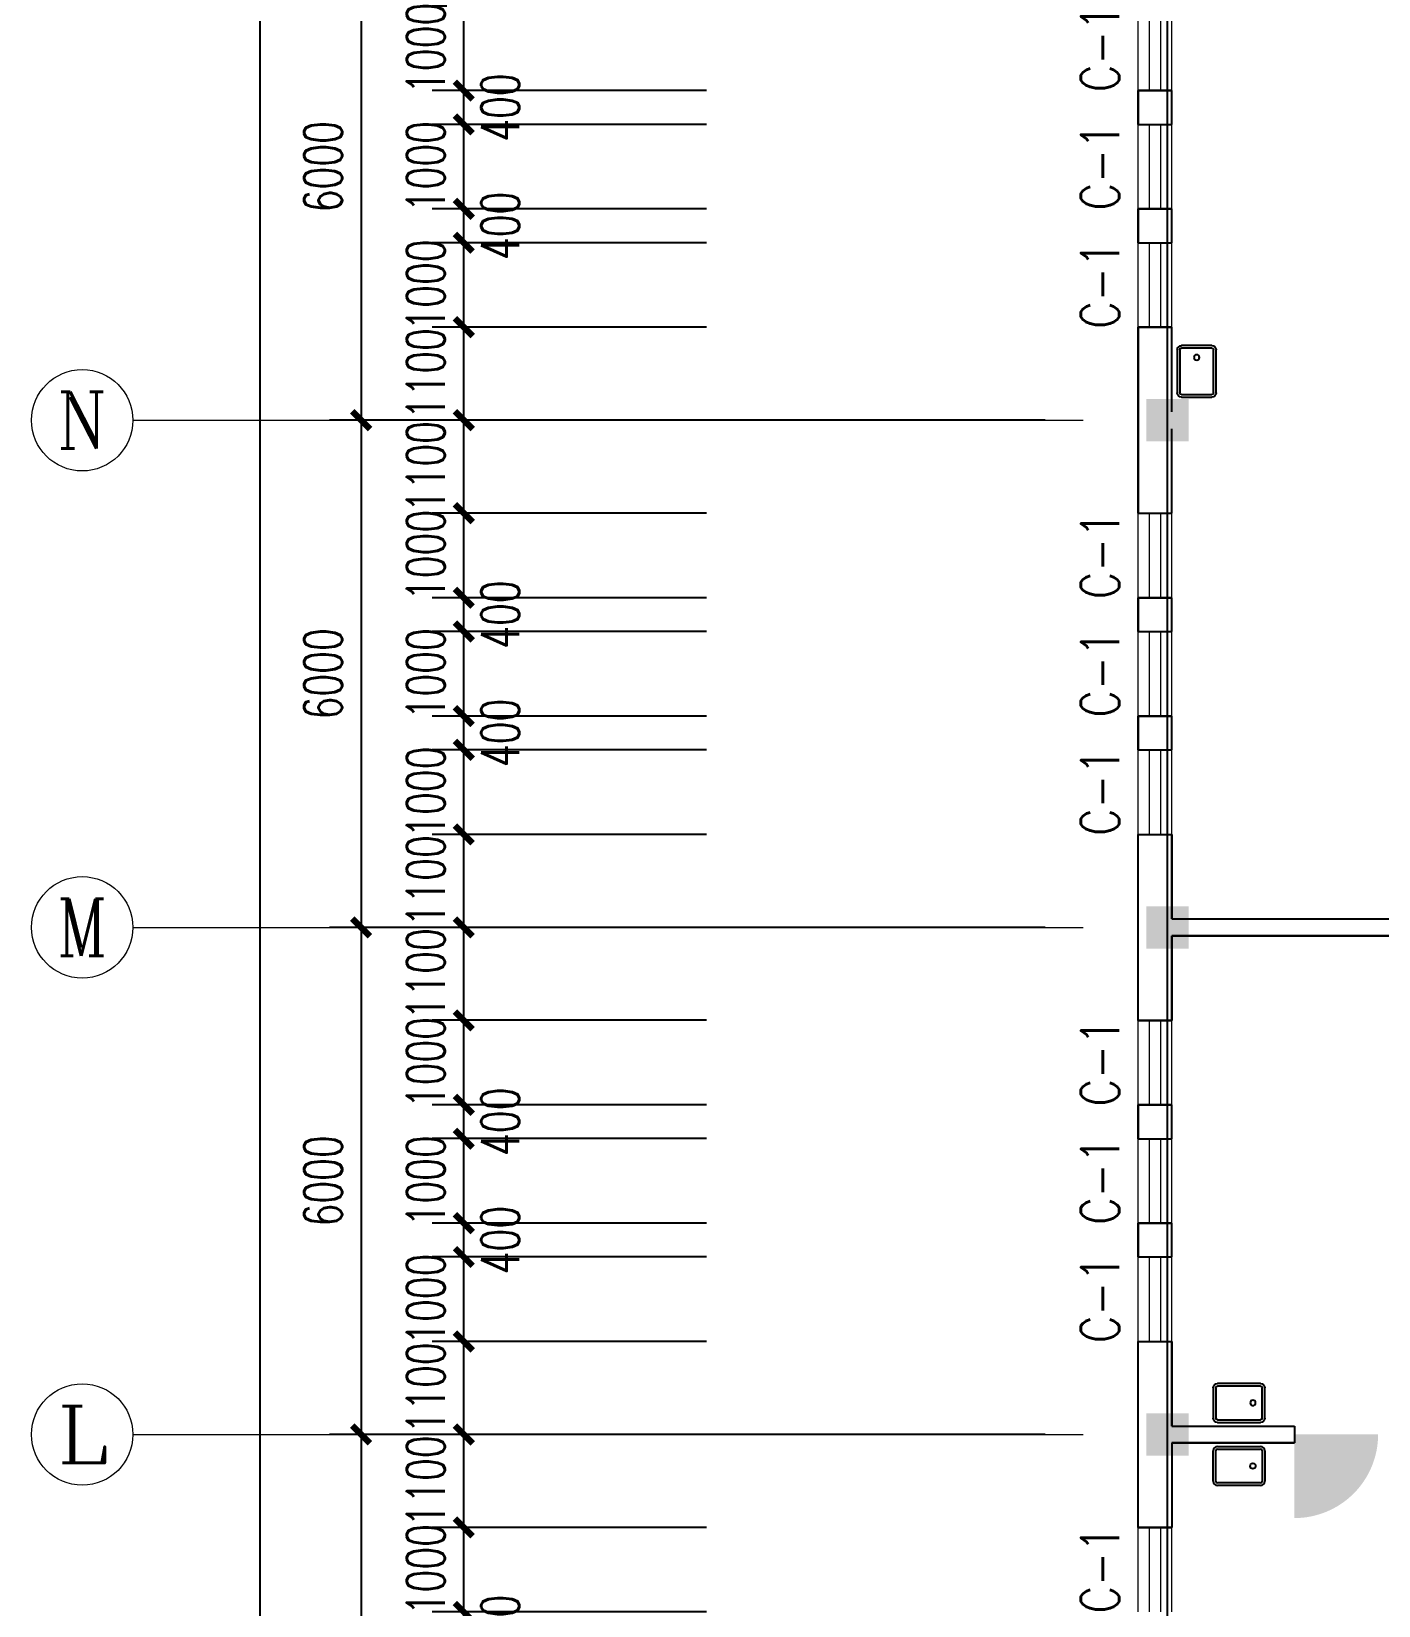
# Model space of a CAD drawing. Extents: x -220435 to 246757, y -381552 to -223577.
# Drawn here: x -49539 to -33602, y -295113 to -276489 of the extents above; entities that cross this region are included whole.
import ezdxf
from ezdxf.enums import TextEntityAlignment as Align

# ---------------------------------------------------------------- set-up
doc = ezdxf.new("R2010")
doc.units = 0
doc.header["$LTSCALE"] = 1500
doc.header["$MEASUREMENT"] = 0
doc.linetypes.add('DOTE', pattern=[2.42, 2, -0.2, 0.02, -0.2])
doc.layers.get('0').update_dxf_attribs({"linetype": 'CONTINUOUS'})
doc.layers.get('DEFPOINTS').update_dxf_attribs({"linetype": 'CONTINUOUS'})
for name, color, linetype in [('AXIS_TEXT', 7, 'CONTINUOUS'), ('COLUMN', 7, 'CONTINUOUS'), ('DOTE', 7, 'DOTE'), ('LVTRY', 7, 'CONTINUOUS'), ('PUB_WALL', 7, 'CONTINUOUS'), ('WALL', 7, 'CONTINUOUS'), ('WINDOW_TEXT', 7, 'CONTINUOUS'), ('模压门', 90, 'CONTINUOUS')]:
    doc.layers.add(name, color=color, linetype=linetype)
doc.layers.add('PUB_DIM', color=7, linetype='CONTINUOUS', lineweight=0)
doc.layers.add('WINDOW', color=7, linetype='CONTINUOUS', lineweight=0)
doc.styles.add('_SIMPLEX', font='SIMPLEX.shx', dxfattribs={"width": 0.8})
doc.styles.add('COMPLEX', font='COMPLEX')
doc.styles.add('DIM_FONT', font='TXT.shx', dxfattribs={"width": 0.7})
doc.styles.add('SIMPLEX', font='SIMPLEX.SHX')
doc.dimstyles.new('DIMN150', dxfattribs={"dimscale": 1.5, "dimtxt": 300, "dimasz": 1, "dimexe": 250, "dimexo": 300, "dimgap": 150, "dimtad": 1, "dimdec": 0, "dimzin": 0, "dimdsep": 46, "dimtxsty": 'DIM_FONT', "dimblk": '_DIMX', "dimcen": 0.09, "dimclrt": 7, "dimadec": 0, "dimazin": 0, "dimtfac": 1, "dimtdec": 0, "dimtix": 1, "dimtmove": 2, "dimatfit": 3, "dimldrblk": '_DIMX', "dimfxl": 1, "dimtolj": 1, "dimtzin": 0, "dimarcsym": 0})

# ---------------------------------------------------------------- blocks, each defined once
blk = doc.blocks.new('_DIMX')
blk.add_line((-150, 0), (150, 0))
at = {"const_width": 50}
blk.add_lwpolyline([(-70, -70), (70, 70)], dxfattribs=at)
blk = doc.blocks.new('*D930')
at = {"layer": 'DEFPOINTS', "color": 0, "lineweight": 20}
for p in [(-37097, -269089), (-46839, -347679), (-37097, -347679)]:
    blk.add_point(p, dxfattribs=at)
at = {"layer": 'PUB_DIM', "color": 0, "lineweight": -2}
for p, q in [((-37547, -269089), (-47214, -269089)), ((-46839, -269091), (-46839, -347678)), ((-37547, -347679), (-47214, -347679))]:
    blk.add_line(p, q, dxfattribs=at)
at = {"layer": 'PUB_DIM', "color": 0, "lineweight": -2, "xscale": 1.5, "yscale": 1.5, "zscale": 1.5}
for p, rotation in [((-46839, -269089), 90), ((-46839, -347679), 270)]:
    blk.add_blockref('_DIMX', p, dxfattribs=dict(at, rotation=rotation))
at = {"layer": 'PUB_DIM', "color": 7, "insert": (-47289, -308384), "char_height": 450, "attachment_point": 5, "rotation": 90, "style": 'DIM_FONT'}
blk.add_mtext('\\A1;78590', dxfattribs=at)
blk = doc.blocks.new('*D823')
at = {"layer": 'DEFPOINTS', "color": 0, "lineweight": 20}
for p in [(-44424, -276189), (-41102, -276189), (-41102, -277189)]:
    blk.add_point(p, dxfattribs=at)
at = {"layer": 'PUB_DIM', "color": 0, "lineweight": -2}
for p, q in [((-44424, -276188), (-44424, -276186)), ((-41552, -276189), (-44799, -276189)), ((-44424, -277189), (-44424, -276189)), ((-41552, -277189), (-44799, -277189)), ((-44424, -277191), (-44424, -277192))]:
    blk.add_line(p, q, dxfattribs=at)
at = {"layer": 'PUB_DIM', "color": 0, "lineweight": -2, "xscale": 1.5, "yscale": 1.5, "zscale": 1.5}
for p, rotation in [((-44424, -276189), 270), ((-44424, -277189), 90)]:
    blk.add_blockref('_DIMX', p, dxfattribs=dict(at, rotation=rotation))
at = {"layer": 'PUB_DIM', "color": 7, "insert": (-44874, -276689), "char_height": 450, "attachment_point": 5, "rotation": 90, "style": 'DIM_FONT'}
blk.add_mtext('\\A1;1000', dxfattribs=at)
blk = doc.blocks.new('*D824')
at = {"layer": 'DEFPOINTS', "color": 0, "lineweight": 20}
for p in [(-44424, -277189), (-41102, -277189), (-41102, -277589)]:
    blk.add_point(p, dxfattribs=at)
at = {"layer": 'PUB_DIM', "color": 0, "lineweight": -2}
for p, q in [((-41552, -277189), (-44799, -277189)), ((-44424, -277188), (-44424, -277186)), ((-44424, -277589), (-44424, -277189)), ((-41552, -277589), (-44799, -277589)), ((-44424, -277591), (-44424, -277592))]:
    blk.add_line(p, q, dxfattribs=at)
at = {"layer": 'PUB_DIM', "color": 0, "lineweight": -2, "xscale": 1.5, "yscale": 1.5, "zscale": 1.5}
for p, rotation in [((-44424, -277189), 270), ((-44424, -277589), 90)]:
    blk.add_blockref('_DIMX', p, dxfattribs=dict(at, rotation=rotation))
at = {"layer": 'PUB_DIM', "color": 7, "insert": (-43992, -277389), "char_height": 450, "attachment_point": 5, "rotation": 90, "style": 'DIM_FONT'}
blk.add_mtext('\\A1;400', dxfattribs=at)
blk = doc.blocks.new('*D825')
at = {"layer": 'DEFPOINTS', "color": 0, "lineweight": 20}
for p in [(-44424, -277589), (-41102, -277589), (-41102, -278589)]:
    blk.add_point(p, dxfattribs=at)
at = {"layer": 'PUB_DIM', "color": 0, "lineweight": -2}
for p, q in [((-41552, -277589), (-44799, -277589)), ((-44424, -277588), (-44424, -277586)), ((-44424, -278589), (-44424, -277589)), ((-41552, -278589), (-44799, -278589)), ((-44424, -278591), (-44424, -278592))]:
    blk.add_line(p, q, dxfattribs=at)
at = {"layer": 'PUB_DIM', "color": 0, "lineweight": -2, "xscale": 1.5, "yscale": 1.5, "zscale": 1.5}
for p, rotation in [((-44424, -277589), 270), ((-44424, -278589), 90)]:
    blk.add_blockref('_DIMX', p, dxfattribs=dict(at, rotation=rotation))
at = {"layer": 'PUB_DIM', "color": 7, "insert": (-44874, -278089), "char_height": 450, "attachment_point": 5, "rotation": 90, "style": 'DIM_FONT'}
blk.add_mtext('\\A1;1000', dxfattribs=at)
blk = doc.blocks.new('*D826')
at = {"layer": 'DEFPOINTS', "color": 0, "lineweight": 20}
for p in [(-44424, -278589), (-41102, -278589), (-41102, -278989)]:
    blk.add_point(p, dxfattribs=at)
at = {"layer": 'PUB_DIM', "color": 0, "lineweight": -2}
for p, q in [((-41552, -278589), (-44799, -278589)), ((-44424, -278588), (-44424, -278586)), ((-44424, -278989), (-44424, -278589)), ((-41552, -278989), (-44799, -278989)), ((-44424, -278991), (-44424, -278992))]:
    blk.add_line(p, q, dxfattribs=at)
at = {"layer": 'PUB_DIM', "color": 0, "lineweight": -2, "xscale": 1.5, "yscale": 1.5, "zscale": 1.5}
for p, rotation in [((-44424, -278589), 270), ((-44424, -278989), 90)]:
    blk.add_blockref('_DIMX', p, dxfattribs=dict(at, rotation=rotation))
at = {"layer": 'PUB_DIM', "color": 7, "insert": (-43992, -278789), "char_height": 450, "attachment_point": 5, "rotation": 90, "style": 'DIM_FONT'}
blk.add_mtext('\\A1;400', dxfattribs=at)
blk = doc.blocks.new('*D827')
at = {"layer": 'DEFPOINTS', "color": 0, "lineweight": 20}
for p in [(-44424, -278989), (-41102, -278989), (-41102, -279989)]:
    blk.add_point(p, dxfattribs=at)
at = {"layer": 'PUB_DIM', "color": 0, "lineweight": -2}
for p, q in [((-41552, -278989), (-44799, -278989)), ((-44424, -278988), (-44424, -278986)), ((-44424, -279989), (-44424, -278989)), ((-41552, -279989), (-44799, -279989)), ((-44424, -279991), (-44424, -279992))]:
    blk.add_line(p, q, dxfattribs=at)
at = {"layer": 'PUB_DIM', "color": 0, "lineweight": -2, "xscale": 1.5, "yscale": 1.5, "zscale": 1.5}
for p, rotation in [((-44424, -278989), 270), ((-44424, -279989), 90)]:
    blk.add_blockref('_DIMX', p, dxfattribs=dict(at, rotation=rotation))
at = {"layer": 'PUB_DIM', "color": 7, "insert": (-44874, -279489), "char_height": 450, "attachment_point": 5, "rotation": 90, "style": 'DIM_FONT'}
blk.add_mtext('\\A1;1000', dxfattribs=at)
blk = doc.blocks.new('*D828')
at = {"layer": 'DEFPOINTS', "color": 0, "lineweight": 20}
for p in [(-44424, -279989), (-41102, -279989), (-41102, -281089)]:
    blk.add_point(p, dxfattribs=at)
at = {"layer": 'PUB_DIM', "color": 0, "lineweight": -2}
for p, q in [((-41552, -279989), (-44799, -279989)), ((-44424, -279988), (-44424, -279986)), ((-44424, -281089), (-44424, -279989)), ((-41552, -281089), (-44799, -281089)), ((-44424, -281091), (-44424, -281092))]:
    blk.add_line(p, q, dxfattribs=at)
at = {"layer": 'PUB_DIM', "color": 0, "lineweight": -2, "xscale": 1.5, "yscale": 1.5, "zscale": 1.5}
for p, rotation in [((-44424, -279989), 270), ((-44424, -281089), 90)]:
    blk.add_blockref('_DIMX', p, dxfattribs=dict(at, rotation=rotation))
at = {"layer": 'PUB_DIM', "color": 7, "insert": (-44874, -280539), "char_height": 450, "attachment_point": 5, "rotation": 90, "style": 'DIM_FONT'}
blk.add_mtext('\\A1;1100', dxfattribs=at)
blk = doc.blocks.new('*D829')
at = {"layer": 'DEFPOINTS', "color": 0, "lineweight": 20}
for p in [(-44424, -281089), (-41102, -281089), (-41102, -282189)]:
    blk.add_point(p, dxfattribs=at)
at = {"layer": 'PUB_DIM', "color": 0, "lineweight": -2}
for p, q in [((-41552, -281089), (-44799, -281089)), ((-44424, -281088), (-44424, -281086)), ((-44424, -282189), (-44424, -281089)), ((-41552, -282189), (-44799, -282189)), ((-44424, -282191), (-44424, -282192))]:
    blk.add_line(p, q, dxfattribs=at)
at = {"layer": 'PUB_DIM', "color": 0, "lineweight": -2, "xscale": 1.5, "yscale": 1.5, "zscale": 1.5}
for p, rotation in [((-44424, -281089), 270), ((-44424, -282189), 90)]:
    blk.add_blockref('_DIMX', p, dxfattribs=dict(at, rotation=rotation))
at = {"layer": 'PUB_DIM', "color": 7, "insert": (-44874, -281639), "char_height": 450, "attachment_point": 5, "rotation": 90, "style": 'DIM_FONT'}
blk.add_mtext('\\A1;1100', dxfattribs=at)
blk = doc.blocks.new('*D830')
at = {"layer": 'DEFPOINTS', "color": 0, "lineweight": 20}
for p in [(-44424, -282189), (-41102, -282189), (-41102, -283189)]:
    blk.add_point(p, dxfattribs=at)
at = {"layer": 'PUB_DIM', "color": 0, "lineweight": -2}
for p, q in [((-41552, -282189), (-44799, -282189)), ((-44424, -282188), (-44424, -282186)), ((-44424, -283189), (-44424, -282189)), ((-41552, -283189), (-44799, -283189)), ((-44424, -283191), (-44424, -283192))]:
    blk.add_line(p, q, dxfattribs=at)
at = {"layer": 'PUB_DIM', "color": 0, "lineweight": -2, "xscale": 1.5, "yscale": 1.5, "zscale": 1.5}
for p, rotation in [((-44424, -282189), 270), ((-44424, -283189), 90)]:
    blk.add_blockref('_DIMX', p, dxfattribs=dict(at, rotation=rotation))
at = {"layer": 'PUB_DIM', "color": 7, "insert": (-44874, -282689), "char_height": 450, "attachment_point": 5, "rotation": 90, "style": 'DIM_FONT'}
blk.add_mtext('\\A1;1000', dxfattribs=at)
blk = doc.blocks.new('*D831')
at = {"layer": 'DEFPOINTS', "color": 0, "lineweight": 20}
for p in [(-44424, -283189), (-41102, -283189), (-41102, -283589)]:
    blk.add_point(p, dxfattribs=at)
at = {"layer": 'PUB_DIM', "color": 0, "lineweight": -2}
for p, q in [((-41552, -283189), (-44799, -283189)), ((-44424, -283188), (-44424, -283186)), ((-44424, -283589), (-44424, -283189)), ((-41552, -283589), (-44799, -283589)), ((-44424, -283591), (-44424, -283592))]:
    blk.add_line(p, q, dxfattribs=at)
at = {"layer": 'PUB_DIM', "color": 0, "lineweight": -2, "xscale": 1.5, "yscale": 1.5, "zscale": 1.5}
for p, rotation in [((-44424, -283189), 270), ((-44424, -283589), 90)]:
    blk.add_blockref('_DIMX', p, dxfattribs=dict(at, rotation=rotation))
at = {"layer": 'PUB_DIM', "color": 7, "insert": (-43992, -283389), "char_height": 450, "attachment_point": 5, "rotation": 90, "style": 'DIM_FONT'}
blk.add_mtext('\\A1;400', dxfattribs=at)
blk = doc.blocks.new('*D832')
at = {"layer": 'DEFPOINTS', "color": 0, "lineweight": 20}
for p in [(-44424, -283589), (-41102, -283589), (-41102, -284589)]:
    blk.add_point(p, dxfattribs=at)
at = {"layer": 'PUB_DIM', "color": 0, "lineweight": -2}
for p, q in [((-41552, -283589), (-44799, -283589)), ((-44424, -283588), (-44424, -283586)), ((-44424, -284589), (-44424, -283589)), ((-41552, -284589), (-44799, -284589)), ((-44424, -284591), (-44424, -284592))]:
    blk.add_line(p, q, dxfattribs=at)
at = {"layer": 'PUB_DIM', "color": 0, "lineweight": -2, "xscale": 1.5, "yscale": 1.5, "zscale": 1.5}
for p, rotation in [((-44424, -283589), 270), ((-44424, -284589), 90)]:
    blk.add_blockref('_DIMX', p, dxfattribs=dict(at, rotation=rotation))
at = {"layer": 'PUB_DIM', "color": 7, "insert": (-44874, -284089), "char_height": 450, "attachment_point": 5, "rotation": 90, "style": 'DIM_FONT'}
blk.add_mtext('\\A1;1000', dxfattribs=at)
blk = doc.blocks.new('*D833')
at = {"layer": 'DEFPOINTS', "color": 0, "lineweight": 20}
for p in [(-44424, -284589), (-41102, -284589), (-41102, -284989)]:
    blk.add_point(p, dxfattribs=at)
at = {"layer": 'PUB_DIM', "color": 0, "lineweight": -2}
for p, q in [((-41552, -284589), (-44799, -284589)), ((-44424, -284588), (-44424, -284586)), ((-44424, -284989), (-44424, -284589)), ((-41552, -284989), (-44799, -284989)), ((-44424, -284991), (-44424, -284992))]:
    blk.add_line(p, q, dxfattribs=at)
at = {"layer": 'PUB_DIM', "color": 0, "lineweight": -2, "xscale": 1.5, "yscale": 1.5, "zscale": 1.5}
for p, rotation in [((-44424, -284589), 270), ((-44424, -284989), 90)]:
    blk.add_blockref('_DIMX', p, dxfattribs=dict(at, rotation=rotation))
at = {"layer": 'PUB_DIM', "color": 7, "insert": (-43992, -284789), "char_height": 450, "attachment_point": 5, "rotation": 90, "style": 'DIM_FONT'}
blk.add_mtext('\\A1;400', dxfattribs=at)
blk = doc.blocks.new('*D834')
at = {"layer": 'DEFPOINTS', "color": 0, "lineweight": 20}
for p in [(-44424, -284989), (-41102, -284989), (-41102, -285989)]:
    blk.add_point(p, dxfattribs=at)
at = {"layer": 'PUB_DIM', "color": 0, "lineweight": -2}
for p, q in [((-41552, -284989), (-44799, -284989)), ((-44424, -284988), (-44424, -284986)), ((-44424, -285989), (-44424, -284989)), ((-41552, -285989), (-44799, -285989)), ((-44424, -285991), (-44424, -285992))]:
    blk.add_line(p, q, dxfattribs=at)
at = {"layer": 'PUB_DIM', "color": 0, "lineweight": -2, "xscale": 1.5, "yscale": 1.5, "zscale": 1.5}
for p, rotation in [((-44424, -284989), 270), ((-44424, -285989), 90)]:
    blk.add_blockref('_DIMX', p, dxfattribs=dict(at, rotation=rotation))
at = {"layer": 'PUB_DIM', "color": 7, "insert": (-44874, -285489), "char_height": 450, "attachment_point": 5, "rotation": 90, "style": 'DIM_FONT'}
blk.add_mtext('\\A1;1000', dxfattribs=at)
blk = doc.blocks.new('*D835')
at = {"layer": 'DEFPOINTS', "color": 0, "lineweight": 20}
for p in [(-44424, -285989), (-41102, -285989), (-41102, -287089)]:
    blk.add_point(p, dxfattribs=at)
at = {"layer": 'PUB_DIM', "color": 0, "lineweight": -2}
for p, q in [((-41552, -285989), (-44799, -285989)), ((-44424, -285988), (-44424, -285986)), ((-44424, -287089), (-44424, -285989)), ((-41552, -287089), (-44799, -287089)), ((-44424, -287091), (-44424, -287092))]:
    blk.add_line(p, q, dxfattribs=at)
at = {"layer": 'PUB_DIM', "color": 0, "lineweight": -2, "xscale": 1.5, "yscale": 1.5, "zscale": 1.5}
for p, rotation in [((-44424, -285989), 270), ((-44424, -287089), 90)]:
    blk.add_blockref('_DIMX', p, dxfattribs=dict(at, rotation=rotation))
at = {"layer": 'PUB_DIM', "color": 7, "insert": (-44874, -286539), "char_height": 450, "attachment_point": 5, "rotation": 90, "style": 'DIM_FONT'}
blk.add_mtext('\\A1;1100', dxfattribs=at)
blk = doc.blocks.new('*D836')
at = {"layer": 'DEFPOINTS', "color": 0, "lineweight": 20}
for p in [(-44424, -287089), (-41102, -287089), (-41102, -288189)]:
    blk.add_point(p, dxfattribs=at)
at = {"layer": 'PUB_DIM', "color": 0, "lineweight": -2}
for p, q in [((-41552, -287089), (-44799, -287089)), ((-44424, -287088), (-44424, -287086)), ((-44424, -288189), (-44424, -287089)), ((-41552, -288189), (-44799, -288189)), ((-44424, -288191), (-44424, -288192))]:
    blk.add_line(p, q, dxfattribs=at)
at = {"layer": 'PUB_DIM', "color": 0, "lineweight": -2, "xscale": 1.5, "yscale": 1.5, "zscale": 1.5}
for p, rotation in [((-44424, -287089), 270), ((-44424, -288189), 90)]:
    blk.add_blockref('_DIMX', p, dxfattribs=dict(at, rotation=rotation))
at = {"layer": 'PUB_DIM', "color": 7, "insert": (-44874, -287639), "char_height": 450, "attachment_point": 5, "rotation": 90, "style": 'DIM_FONT'}
blk.add_mtext('\\A1;1100', dxfattribs=at)
blk = doc.blocks.new('*D837')
at = {"layer": 'DEFPOINTS', "color": 0, "lineweight": 20}
for p in [(-44424, -288189), (-41102, -288189), (-41102, -289189)]:
    blk.add_point(p, dxfattribs=at)
at = {"layer": 'PUB_DIM', "color": 0, "lineweight": -2}
for p, q in [((-41552, -288189), (-44799, -288189)), ((-44424, -288188), (-44424, -288186)), ((-44424, -289189), (-44424, -288189)), ((-41552, -289189), (-44799, -289189)), ((-44424, -289191), (-44424, -289192))]:
    blk.add_line(p, q, dxfattribs=at)
at = {"layer": 'PUB_DIM', "color": 0, "lineweight": -2, "xscale": 1.5, "yscale": 1.5, "zscale": 1.5}
for p, rotation in [((-44424, -288189), 270), ((-44424, -289189), 90)]:
    blk.add_blockref('_DIMX', p, dxfattribs=dict(at, rotation=rotation))
at = {"layer": 'PUB_DIM', "color": 7, "insert": (-44874, -288689), "char_height": 450, "attachment_point": 5, "rotation": 90, "style": 'DIM_FONT'}
blk.add_mtext('\\A1;1000', dxfattribs=at)
blk = doc.blocks.new('*D838')
at = {"layer": 'DEFPOINTS', "color": 0, "lineweight": 20}
for p in [(-44424, -289189), (-41102, -289189), (-41102, -289589)]:
    blk.add_point(p, dxfattribs=at)
at = {"layer": 'PUB_DIM', "color": 0, "lineweight": -2}
for p, q in [((-41552, -289189), (-44799, -289189)), ((-44424, -289188), (-44424, -289186)), ((-44424, -289589), (-44424, -289189)), ((-41552, -289589), (-44799, -289589)), ((-44424, -289591), (-44424, -289592))]:
    blk.add_line(p, q, dxfattribs=at)
at = {"layer": 'PUB_DIM', "color": 0, "lineweight": -2, "xscale": 1.5, "yscale": 1.5, "zscale": 1.5}
for p, rotation in [((-44424, -289189), 270), ((-44424, -289589), 90)]:
    blk.add_blockref('_DIMX', p, dxfattribs=dict(at, rotation=rotation))
at = {"layer": 'PUB_DIM', "color": 7, "insert": (-43992, -289389), "char_height": 450, "attachment_point": 5, "rotation": 90, "style": 'DIM_FONT'}
blk.add_mtext('\\A1;400', dxfattribs=at)
blk = doc.blocks.new('*D839')
at = {"layer": 'DEFPOINTS', "color": 0, "lineweight": 20}
for p in [(-44424, -289589), (-41102, -289589), (-41102, -290589)]:
    blk.add_point(p, dxfattribs=at)
at = {"layer": 'PUB_DIM', "color": 0, "lineweight": -2}
for p, q in [((-41552, -289589), (-44799, -289589)), ((-44424, -289588), (-44424, -289586)), ((-44424, -290589), (-44424, -289589)), ((-41552, -290589), (-44799, -290589)), ((-44424, -290591), (-44424, -290592))]:
    blk.add_line(p, q, dxfattribs=at)
at = {"layer": 'PUB_DIM', "color": 0, "lineweight": -2, "xscale": 1.5, "yscale": 1.5, "zscale": 1.5}
for p, rotation in [((-44424, -289589), 270), ((-44424, -290589), 90)]:
    blk.add_blockref('_DIMX', p, dxfattribs=dict(at, rotation=rotation))
at = {"layer": 'PUB_DIM', "color": 7, "insert": (-44874, -290089), "char_height": 450, "attachment_point": 5, "rotation": 90, "style": 'DIM_FONT'}
blk.add_mtext('\\A1;1000', dxfattribs=at)
blk = doc.blocks.new('*D840')
at = {"layer": 'DEFPOINTS', "color": 0, "lineweight": 20}
for p in [(-44424, -290589), (-41102, -290589), (-41102, -290989)]:
    blk.add_point(p, dxfattribs=at)
at = {"layer": 'PUB_DIM', "color": 0, "lineweight": -2}
for p, q in [((-41552, -290589), (-44799, -290589)), ((-44424, -290588), (-44424, -290586)), ((-44424, -290989), (-44424, -290589)), ((-41552, -290989), (-44799, -290989)), ((-44424, -290991), (-44424, -290992))]:
    blk.add_line(p, q, dxfattribs=at)
at = {"layer": 'PUB_DIM', "color": 0, "lineweight": -2, "xscale": 1.5, "yscale": 1.5, "zscale": 1.5}
for p, rotation in [((-44424, -290589), 270), ((-44424, -290989), 90)]:
    blk.add_blockref('_DIMX', p, dxfattribs=dict(at, rotation=rotation))
at = {"layer": 'PUB_DIM', "color": 7, "insert": (-43992, -290789), "char_height": 450, "attachment_point": 5, "rotation": 90, "style": 'DIM_FONT'}
blk.add_mtext('\\A1;400', dxfattribs=at)
blk = doc.blocks.new('*D841')
at = {"layer": 'DEFPOINTS', "color": 0, "lineweight": 20}
for p in [(-44424, -290989), (-41102, -290989), (-41102, -291989)]:
    blk.add_point(p, dxfattribs=at)
at = {"layer": 'PUB_DIM', "color": 0, "lineweight": -2}
for p, q in [((-41552, -290989), (-44799, -290989)), ((-44424, -290988), (-44424, -290986)), ((-44424, -291989), (-44424, -290989)), ((-41552, -291989), (-44799, -291989)), ((-44424, -291991), (-44424, -291992))]:
    blk.add_line(p, q, dxfattribs=at)
at = {"layer": 'PUB_DIM', "color": 0, "lineweight": -2, "xscale": 1.5, "yscale": 1.5, "zscale": 1.5}
for p, rotation in [((-44424, -290989), 270), ((-44424, -291989), 90)]:
    blk.add_blockref('_DIMX', p, dxfattribs=dict(at, rotation=rotation))
at = {"layer": 'PUB_DIM', "color": 7, "insert": (-44874, -291489), "char_height": 450, "attachment_point": 5, "rotation": 90, "style": 'DIM_FONT'}
blk.add_mtext('\\A1;1000', dxfattribs=at)
blk = doc.blocks.new('*D842')
at = {"layer": 'DEFPOINTS', "color": 0, "lineweight": 20}
for p in [(-44424, -291989), (-41102, -291989), (-41102, -293089)]:
    blk.add_point(p, dxfattribs=at)
at = {"layer": 'PUB_DIM', "color": 0, "lineweight": -2}
for p, q in [((-41552, -291989), (-44799, -291989)), ((-44424, -291988), (-44424, -291986)), ((-44424, -293089), (-44424, -291989)), ((-41552, -293089), (-44799, -293089)), ((-44424, -293091), (-44424, -293092))]:
    blk.add_line(p, q, dxfattribs=at)
at = {"layer": 'PUB_DIM', "color": 0, "lineweight": -2, "xscale": 1.5, "yscale": 1.5, "zscale": 1.5}
for p, rotation in [((-44424, -291989), 270), ((-44424, -293089), 90)]:
    blk.add_blockref('_DIMX', p, dxfattribs=dict(at, rotation=rotation))
at = {"layer": 'PUB_DIM', "color": 7, "insert": (-44874, -292539), "char_height": 450, "attachment_point": 5, "rotation": 90, "style": 'DIM_FONT'}
blk.add_mtext('\\A1;1100', dxfattribs=at)
blk = doc.blocks.new('*D843')
at = {"layer": 'DEFPOINTS', "color": 0, "lineweight": 20}
for p in [(-44424, -293089), (-41102, -293089), (-41102, -294189)]:
    blk.add_point(p, dxfattribs=at)
at = {"layer": 'PUB_DIM', "color": 0, "lineweight": -2}
for p, q in [((-41552, -293089), (-44799, -293089)), ((-44424, -293088), (-44424, -293086)), ((-44424, -294189), (-44424, -293089)), ((-41552, -294189), (-44799, -294189)), ((-44424, -294191), (-44424, -294192))]:
    blk.add_line(p, q, dxfattribs=at)
at = {"layer": 'PUB_DIM', "color": 0, "lineweight": -2, "xscale": 1.5, "yscale": 1.5, "zscale": 1.5}
for p, rotation in [((-44424, -293089), 270), ((-44424, -294189), 90)]:
    blk.add_blockref('_DIMX', p, dxfattribs=dict(at, rotation=rotation))
at = {"layer": 'PUB_DIM', "color": 7, "insert": (-44874, -293639), "char_height": 450, "attachment_point": 5, "rotation": 90, "style": 'DIM_FONT'}
blk.add_mtext('\\A1;1100', dxfattribs=at)
blk = doc.blocks.new('*D844')
at = {"layer": 'DEFPOINTS', "color": 0, "lineweight": 20}
for p in [(-44424, -294189), (-41102, -294189), (-41102, -295189)]:
    blk.add_point(p, dxfattribs=at)
at = {"layer": 'PUB_DIM', "color": 0, "lineweight": -2}
for p, q in [((-41552, -294189), (-44799, -294189)), ((-44424, -294188), (-44424, -294186)), ((-44424, -295189), (-44424, -294189)), ((-41552, -295189), (-44799, -295189)), ((-44424, -295191), (-44424, -295192))]:
    blk.add_line(p, q, dxfattribs=at)
at = {"layer": 'PUB_DIM', "color": 0, "lineweight": -2, "xscale": 1.5, "yscale": 1.5, "zscale": 1.5}
for p, rotation in [((-44424, -294189), 270), ((-44424, -295189), 90)]:
    blk.add_blockref('_DIMX', p, dxfattribs=dict(at, rotation=rotation))
at = {"layer": 'PUB_DIM', "color": 7, "insert": (-44874, -294689), "char_height": 450, "attachment_point": 5, "rotation": 90, "style": 'DIM_FONT'}
blk.add_mtext('\\A1;1000', dxfattribs=at)
blk = doc.blocks.new('*D845')
at = {"layer": 'DEFPOINTS', "color": 0, "lineweight": 20}
for p in [(-44424, -295189), (-41102, -295189), (-41102, -295589)]:
    blk.add_point(p, dxfattribs=at)
at = {"layer": 'PUB_DIM', "color": 0, "lineweight": -2}
for p, q in [((-41552, -295189), (-44799, -295189)), ((-44424, -295188), (-44424, -295186)), ((-44424, -295589), (-44424, -295189)), ((-41552, -295589), (-44799, -295589)), ((-44424, -295591), (-44424, -295592))]:
    blk.add_line(p, q, dxfattribs=at)
at = {"layer": 'PUB_DIM', "color": 0, "lineweight": -2, "xscale": 1.5, "yscale": 1.5, "zscale": 1.5}
for p, rotation in [((-44424, -295189), 270), ((-44424, -295589), 90)]:
    blk.add_blockref('_DIMX', p, dxfattribs=dict(at, rotation=rotation))
at = {"layer": 'PUB_DIM', "color": 7, "insert": (-43992, -295389), "char_height": 450, "attachment_point": 5, "rotation": 90, "style": 'DIM_FONT'}
blk.add_mtext('\\A1;400', dxfattribs=at)
blk = doc.blocks.new('*D775')
at = {"layer": 'DEFPOINTS', "color": 0, "lineweight": 20}
for p in [(-37097, -281089), (-45639, -287089), (-37097, -287089)]:
    blk.add_point(p, dxfattribs=at)
at = {"layer": 'PUB_DIM', "color": 0, "lineweight": -2}
for p, q in [((-37547, -281089), (-46014, -281089)), ((-45639, -281091), (-45639, -287088)), ((-37547, -287089), (-46014, -287089))]:
    blk.add_line(p, q, dxfattribs=at)
at = {"layer": 'PUB_DIM', "color": 0, "lineweight": -2, "xscale": 1.5, "yscale": 1.5, "zscale": 1.5}
for p, rotation in [((-45639, -281089), 90), ((-45639, -287089), 270)]:
    blk.add_blockref('_DIMX', p, dxfattribs=dict(at, rotation=rotation))
at = {"layer": 'PUB_DIM', "color": 7, "insert": (-46089, -284089), "char_height": 450, "attachment_point": 5, "rotation": 90, "style": 'DIM_FONT'}
blk.add_mtext('\\A1;6000', dxfattribs=at)
blk = doc.blocks.new('*D776')
at = {"layer": 'DEFPOINTS', "color": 0, "lineweight": 20}
for p in [(-37097, -293089), (-45639, -299089), (-37097, -299089)]:
    blk.add_point(p, dxfattribs=at)
at = {"layer": 'PUB_DIM', "color": 0, "lineweight": -2}
for p, q in [((-37547, -293089), (-46014, -293089)), ((-45639, -293091), (-45639, -299088)), ((-37547, -299089), (-46014, -299089))]:
    blk.add_line(p, q, dxfattribs=at)
at = {"layer": 'PUB_DIM', "color": 0, "lineweight": -2, "xscale": 1.5, "yscale": 1.5, "zscale": 1.5}
for p, rotation in [((-45639, -293089), 90), ((-45639, -299089), 270)]:
    blk.add_blockref('_DIMX', p, dxfattribs=dict(at, rotation=rotation))
at = {"layer": 'PUB_DIM', "color": 7, "insert": (-46089, -296089), "char_height": 450, "attachment_point": 5, "rotation": 90, "style": 'DIM_FONT'}
blk.add_mtext('\\A1;6000', dxfattribs=at)
blk = doc.blocks.new('*D777')
at = {"layer": 'DEFPOINTS', "color": 0, "lineweight": 20}
for p in [(-37097, -287089), (-45639, -293089), (-37097, -293089)]:
    blk.add_point(p, dxfattribs=at)
at = {"layer": 'PUB_DIM', "color": 0, "lineweight": -2}
for p, q in [((-37547, -287089), (-46014, -287089)), ((-45639, -287091), (-45639, -293088)), ((-37547, -293089), (-46014, -293089))]:
    blk.add_line(p, q, dxfattribs=at)
at = {"layer": 'PUB_DIM', "color": 0, "lineweight": -2, "xscale": 1.5, "yscale": 1.5, "zscale": 1.5}
for p, rotation in [((-45639, -287089), 90), ((-45639, -293089), 270)]:
    blk.add_blockref('_DIMX', p, dxfattribs=dict(at, rotation=rotation))
at = {"layer": 'PUB_DIM', "color": 7, "insert": (-46089, -290089), "char_height": 450, "attachment_point": 5, "rotation": 90, "style": 'DIM_FONT'}
blk.add_mtext('\\A1;6000', dxfattribs=at)
blk = doc.blocks.new('*D778')
at = {"layer": 'DEFPOINTS', "color": 0, "lineweight": 20}
for p in [(-37097, -275089), (-45639, -281089), (-37097, -281089)]:
    blk.add_point(p, dxfattribs=at)
at = {"layer": 'PUB_DIM', "color": 0, "lineweight": -2}
for p, q in [((-37547, -275089), (-46014, -275089)), ((-45639, -275091), (-45639, -281088)), ((-37547, -281089), (-46014, -281089))]:
    blk.add_line(p, q, dxfattribs=at)
at = {"layer": 'PUB_DIM', "color": 0, "lineweight": -2, "xscale": 1.5, "yscale": 1.5, "zscale": 1.5}
for p, rotation in [((-45639, -275089), 90), ((-45639, -281089), 270)]:
    blk.add_blockref('_DIMX', p, dxfattribs=dict(at, rotation=rotation))
at = {"layer": 'PUB_DIM', "color": 7, "insert": (-46089, -278089), "char_height": 450, "attachment_point": 5, "rotation": 90, "style": 'DIM_FONT'}
blk.add_mtext('\\A1;6000', dxfattribs=at)
blk = doc.blocks.new('_AXISO')
blk.add_circle((0, 0), 0.5)
at = {"layer": 'AXIS_TEXT', "style": 'COMPLEX', "width": 1.041667}
blk.add_attdef('A', text='', height=0.56, dxfattribs=at).set_placement((-0.25, -0.28), (0.25, -0.28), align=Align.FIT)
blk = doc.blocks.new('_WBLK')
for p, q in [((-0.5, 0.5), (0.5, 0.5)), ((0.5, 0.167), (-0.5, 0.167)), ((0.5, -0.167), (-0.5, -0.167)), ((-0.5, -0.5), (0.5, -0.5))]:
    blk.add_line(p, q)
at = {"layer": 'WINDOW_TEXT', "style": 'SIMPLEX', "flags": 9}
blk.add_attdef('A', text='', height=1, dxfattribs=at).set_placement((0, 1.5), align=Align.MIDDLE)
blk = doc.blocks.new('_LV11')
for p, q in [((-255, 0), (255, 0)), ((-305, -410), (-305, -50)), ((-275, -410), (-275, -50)), ((-255, -30), (255, -30)), ((275, -50), (275, -410)), ((305, -50), (305, -410)), ((255, -430), (-255, -430)), ((255, -460), (-255, -460))]:
    blk.add_line(p, q)
blk.add_circle((165, -230), 32.5)
for centre, radius, start, end in [((-255, -50), 50, 90, 180), ((255, -50), 50, 0, 90), ((-255, -50), 20, 90, 180), ((255, -50), 20, 0, 90), ((-255, -410), 50, 180, 270), ((-255, -410), 20, 180, 270), ((255, -410), 50, 270, 0), ((255, -410), 20, 270, 0)]:
    blk.add_arc(centre, radius, start, end)
blk = doc.blocks.new('_FZH')
blk.add_solid([(-0.5, -0.5), (0.5, -0.5), (-0.5, 0.5), (0.5, 0.5)])

msp = doc.modelspace()

# ---------------------------------------------------------------- hatches: boundary and pattern name
at = {"layer": '模压门'}
msp.add_hatch(color=256, dxfattribs=at).paths.add_polyline_path([(-34596.3, -294078.5, 0.4142136), (-33606.3, -293088.5), (-34596.3, -293088.5)])

# ---------------------------------------------------------------- linework, layer by layer
at = {"layer": 'DOTE'}
for p, q in [((-36097.1, -348513.9), (-36097.1, -267923.9)), ((-36097.1, -349213.9), (-36097.1, -268623.9))]:
    msp.add_line(p, q, dxfattribs=at)
at = {"layer": 'PUB_DIM'}
for p, q in [((-48338.8, -281089.3), (-37097.1, -281089.3)), ((-48338.8, -287089.3), (-37097.1, -287089.3)), ((-48338.8, -293089.3), (-37097.1, -293089.3))]:
    msp.add_line(p, q, dxfattribs=at)
at = {"layer": 'PUB_WALL'}
for p, q in [((-36447.1, -277589.3), (-36447.1, -277189.3)), ((-36447.1, -277189.3), (-36047.1, -277189.3)), ((-36447.1, -277189.3), (-36447.1, -277589.3)), ((-36047.1, -277189.3), (-36447.1, -277189.3)), ((-36047.1, -277589.3), (-36047.1, -277189.3)), ((-36047.1, -277589.3), (-36047.1, -277189.3)), ((-36447.1, -277589.3), (-36047.1, -277589.3)), ((-36447.1, -277589.3), (-36047.1, -277589.3)), ((-36447.1, -278989.3), (-36447.1, -278589.3)), ((-36447.1, -278589.3), (-36047.1, -278589.3)), ((-36447.1, -278589.3), (-36447.1, -278989.3)), ((-36047.1, -278589.3), (-36447.1, -278589.3)), ((-36047.1, -278989.3), (-36047.1, -278589.3)), ((-36047.1, -278989.3), (-36047.1, -278589.3)), ((-36447.1, -278989.3), (-36047.1, -278989.3)), ((-36447.1, -278989.3), (-36047.1, -278989.3)), ((-36447.1, -282189.3), (-36447.1, -279989.3)), ((-36447.1, -279989.3), (-36047.1, -279989.3)), ((-36047.1, -279989.3), (-36447.1, -279989.3)), ((-36447.1, -279989.3), (-36447.1, -282189.3)), ((-36047.1, -280989.3), (-36047.1, -279989.3)), ((-36047.1, -280989.3), (-36047.1, -279989.3)), ((-36047.1, -282189.3), (-36047.1, -281189.3)), ((-36047.1, -282189.3), (-36047.1, -281189.3)), ((-36447.1, -282189.3), (-36047.1, -282189.3)), ((-36447.1, -282189.3), (-36047.1, -282189.3)), ((-36447.1, -283589.3), (-36447.1, -283189.3)), ((-36447.1, -283189.3), (-36047.1, -283189.3)), ((-36447.1, -283189.3), (-36447.1, -283589.3)), ((-36047.1, -283189.3), (-36447.1, -283189.3)), ((-36047.1, -283589.3), (-36047.1, -283189.3)), ((-36047.1, -283589.3), (-36047.1, -283189.3)), ((-36447.1, -283589.3), (-36047.1, -283589.3)), ((-36447.1, -283589.3), (-36047.1, -283589.3)), ((-36447.1, -284989.3), (-36447.1, -284589.3)), ((-36447.1, -284589.3), (-36047.1, -284589.3)), ((-36447.1, -284589.3), (-36447.1, -284989.3)), ((-36047.1, -284589.3), (-36447.1, -284589.3)), ((-36047.1, -284989.3), (-36047.1, -284589.3)), ((-36047.1, -284989.3), (-36047.1, -284589.3)), ((-36447.1, -284989.3), (-36047.1, -284989.3)), ((-36447.1, -284989.3), (-36047.1, -284989.3)), ((-36447.1, -288189.3), (-36447.1, -285989.3)), ((-36447.1, -285989.3), (-36047.1, -285989.3)), ((-36447.1, -288189.3), (-36447.1, -285989.3)), ((-36447.1, -285989.3), (-36047.1, -285989.3)), ((-36047.1, -286989.3), (-36047.1, -285989.3)), ((-36047.1, -285989.3), (-36047.1, -286989.3)), ((-36047.1, -286989.3), (-20897.1, -286989.3)), ((-36047.1, -286989.3), (-20897.1, -286989.3)), ((-36047.1, -287189.3), (-20897.1, -287189.3)), ((-36047.1, -288189.3), (-36047.1, -287189.3)), ((-36047.1, -287189.3), (-36047.1, -288189.3)), ((-20897.1, -287189.3), (-36047.1, -287189.3)), ((-36447.1, -288189.3), (-36047.1, -288189.3)), ((-36047.1, -288189.3), (-36447.1, -288189.3)), ((-36447.1, -289589.3), (-36447.1, -289189.3)), ((-36447.1, -289189.3), (-36047.1, -289189.3)), ((-36447.1, -289189.3), (-36447.1, -289589.3)), ((-36047.1, -289189.3), (-36447.1, -289189.3)), ((-36047.1, -289589.3), (-36047.1, -289189.3)), ((-36047.1, -289589.3), (-36047.1, -289189.3)), ((-36447.1, -289589.3), (-36047.1, -289589.3)), ((-36447.1, -289589.3), (-36047.1, -289589.3)), ((-36447.1, -290989.3), (-36447.1, -290589.3)), ((-36447.1, -290589.3), (-36047.1, -290589.3)), ((-36447.1, -290589.3), (-36447.1, -290989.3)), ((-36047.1, -290589.3), (-36447.1, -290589.3)), ((-36047.1, -290989.3), (-36047.1, -290589.3)), ((-36047.1, -290989.3), (-36047.1, -290589.3)), ((-36447.1, -290989.3), (-36047.1, -290989.3)), ((-36447.1, -290989.3), (-36047.1, -290989.3)), ((-36447.1, -294189.3), (-36447.1, -291989.3)), ((-36447.1, -291989.3), (-36047.1, -291989.3)), ((-36047.1, -291989.3), (-36047.1, -292989.3)), ((-36047.1, -292989.3), (-34597.1, -292989.3)), ((-34597.1, -292989.3), (-34597.1, -293189.3)), ((-34597.1, -293189.3), (-36047.1, -293189.3)), ((-36047.1, -293189.3), (-36047.1, -294189.3)), ((-36047.1, -294189.3), (-36447.1, -294189.3))]:
    msp.add_line(p, q, dxfattribs=at)
at = {"layer": 'PUB_WALL', "linetype": 'ByBlock'}
for p, q in [((-36447.1, -291989.3), (-36047.1, -291989.3)), ((-36447.1, -294189.3), (-36447.1, -291989.3)), ((-36047.1, -291989.3), (-36047.1, -292989.3)), ((-36047.1, -292989.3), (-34597.1, -292989.3)), ((-34597.1, -292989.3), (-34597.1, -293189.3)), ((-34597.1, -293189.3), (-36047.1, -293189.3)), ((-36047.1, -293189.3), (-36047.1, -294189.3)), ((-36047.1, -294189.3), (-36447.1, -294189.3))]:
    msp.add_line(p, q, dxfattribs=at)
at = {"layer": 'WALL'}
for p, q in [((-36447.1, -277589.3), (-36447.1, -277189.3)), ((-36447.1, -277189.3), (-36047.1, -277189.3)), ((-36047.1, -277589.3), (-36047.1, -277189.3)), ((-36447.1, -277589.3), (-36047.1, -277589.3)), ((-36447.1, -278989.3), (-36447.1, -278589.3)), ((-36447.1, -278589.3), (-36047.1, -278589.3)), ((-36047.1, -278989.3), (-36047.1, -278589.3)), ((-36447.1, -278989.3), (-36047.1, -278989.3)), ((-36447.1, -282189.3), (-36447.1, -279989.3)), ((-36447.1, -279989.3), (-36047.1, -279989.3)), ((-36047.1, -280989.3), (-36047.1, -279989.3)), ((-36047.1, -282189.3), (-36047.1, -281189.3)), ((-36447.1, -282189.3), (-36047.1, -282189.3)), ((-36447.1, -283589.3), (-36447.1, -283189.3)), ((-36447.1, -283189.3), (-36047.1, -283189.3)), ((-36047.1, -283589.3), (-36047.1, -283189.3)), ((-36447.1, -283589.3), (-36047.1, -283589.3)), ((-36447.1, -284989.3), (-36447.1, -284589.3)), ((-36447.1, -284589.3), (-36047.1, -284589.3)), ((-36047.1, -284989.3), (-36047.1, -284589.3)), ((-36447.1, -284989.3), (-36047.1, -284989.3)), ((-36447.1, -288189.3), (-36447.1, -285989.3)), ((-36447.1, -285989.3), (-36047.1, -285989.3)), ((-36047.1, -286989.3), (-36047.1, -285989.3)), ((-36047.1, -286989.3), (-20897.1, -286989.3)), ((-36047.1, -287189.3), (-20897.1, -287189.3)), ((-36047.1, -288189.3), (-36047.1, -287189.3)), ((-36447.1, -288189.3), (-36047.1, -288189.3)), ((-36447.1, -289589.3), (-36447.1, -289189.3)), ((-36447.1, -289189.3), (-36047.1, -289189.3)), ((-36047.1, -289589.3), (-36047.1, -289189.3)), ((-36447.1, -289589.3), (-36047.1, -289589.3)), ((-36447.1, -290989.3), (-36447.1, -290589.3)), ((-36447.1, -290589.3), (-36047.1, -290589.3)), ((-36047.1, -290989.3), (-36047.1, -290589.3)), ((-36447.1, -290989.3), (-36047.1, -290989.3)), ((-36447.1, -291989.3), (-36047.1, -291989.3)), ((-36447.1, -294189.3), (-36447.1, -291989.3)), ((-36047.1, -292989.3), (-36047.1, -291989.3)), ((-36047.1, -292989.3), (-34597.1, -292989.3)), ((-36047.1, -293189.3), (-34597.1, -293189.3)), ((-36047.1, -293189.3), (-36047.1, -294189.3)), ((-36447.1, -294189.3), (-36047.1, -294189.3))]:
    msp.add_line(p, q, dxfattribs=at)
at = {"layer": 'WALL', "linetype": 'ByBlock'}
msp.add_line((-34597.1, -292989.3), (-34597.1, -293189.3), dxfattribs=at)

# ---------------------------------------------------------------- block references
at = {"layer": 'COLUMN', "xscale": 500, "yscale": 500, "zscale": 500}
for p in [(-36097.1, -281089.3), (-36097.1, -287089.3), (-36097.1, -293089.3)]:
    msp.add_blockref('_FZH', p, dxfattribs=at)
at = {"layer": 'LVTRY', "xscale": -1}
for p, rotation in [((-35522.6, -280511.2), 270), ((-35252.8, -292945.8), 180)]:
    msp.add_blockref('_LV11', p, dxfattribs=dict(at, rotation=rotation))
at = {"layer": 'LVTRY'}
msp.add_blockref('_LV11', (-35252.8, -293232.9), dxfattribs=at)
at = {"layer": 'PUB_DIM'}
ref = msp.add_blockref('_AXISO', (-48938.8, -281089.3), dxfattribs=dict(at, xscale=1200, yscale=1200, zscale=1200))
ref.add_attrib('A', 'N', dxfattribs={"layer": 'AXIS_TEXT', "height": 672, "style": 'COMPLEX', "width": 0.986842}).set_placement((-49238.8, -281425.3), (-48638.8, -281425.3), align=Align.FIT)
ref = msp.add_blockref('_AXISO', (-48938.8, -287089.3), dxfattribs=dict(at, xscale=1200, yscale=1200, zscale=1200))
ref.add_attrib('A', 'M', dxfattribs={"layer": 'AXIS_TEXT', "height": 672, "style": 'COMPLEX', "width": 0.892857}).set_placement((-49238.8, -287425.3), (-48638.8, -287425.3), align=Align.FIT)
ref = msp.add_blockref('_AXISO', (-48938.8, -293089.3), dxfattribs=dict(at, xscale=1200, yscale=1200, zscale=1200))
ref.add_attrib('A', 'L', dxfattribs={"layer": 'AXIS_TEXT', "height": 672, "style": 'COMPLEX', "width": 1.25}).set_placement((-49238.8, -293425.3), (-48638.8, -293425.3), align=Align.FIT)
at = {"layer": 'WINDOW'}
ref = msp.add_blockref('_WBLK', (-36247.1, -276689.3), dxfattribs=dict(at, xscale=1000, yscale=400.0000000000291, zscale=1000, rotation=90))
ref.add_attrib('A', 'C-1', dxfattribs={"layer": 'WINDOW_TEXT', "height": 450, "rotation": 90, "style": '_SIMPLEX', "width": 0.8, "flags": 8}).set_placement((-36897.1, -276689.3), align=Align.MIDDLE)
ref = msp.add_blockref('_WBLK', (-36247.1, -278089.3), dxfattribs=dict(at, xscale=1000, yscale=400, zscale=1000, rotation=90))
ref.add_attrib('A', 'C-1', dxfattribs={"layer": 'WINDOW_TEXT', "height": 450, "rotation": 90, "style": '_SIMPLEX', "width": 0.8, "flags": 8}).set_placement((-36897.1, -278089.3), align=Align.MIDDLE)
ref = msp.add_blockref('_WBLK', (-36247.1, -279489.3), dxfattribs=dict(at, xscale=1000, yscale=400, zscale=1000, rotation=90))
ref.add_attrib('A', 'C-1', dxfattribs={"layer": 'WINDOW_TEXT', "height": 450, "rotation": 90, "style": '_SIMPLEX', "width": 0.8, "flags": 8}).set_placement((-36897.1, -279489.3), align=Align.MIDDLE)
ref = msp.add_blockref('_WBLK', (-36247.1, -282689.3), dxfattribs=dict(at, xscale=1000, yscale=400.0000000000291, zscale=1000, rotation=90))
ref.add_attrib('A', 'C-1', dxfattribs={"layer": 'WINDOW_TEXT', "height": 450, "rotation": 90, "style": '_SIMPLEX', "width": 0.8, "flags": 8}).set_placement((-36897.1, -282689.3), align=Align.MIDDLE)
ref = msp.add_blockref('_WBLK', (-36247.1, -284089.3), dxfattribs=dict(at, xscale=1000, yscale=400, zscale=1000, rotation=90))
ref.add_attrib('A', 'C-1', dxfattribs={"layer": 'WINDOW_TEXT', "height": 450, "rotation": 90, "style": '_SIMPLEX', "width": 0.8, "flags": 8}).set_placement((-36897.1, -284089.3), align=Align.MIDDLE)
ref = msp.add_blockref('_WBLK', (-36247.1, -285489.3), dxfattribs=dict(at, xscale=1000, yscale=400.0000000000291, zscale=1000, rotation=90))
ref.add_attrib('A', 'C-1', dxfattribs={"layer": 'WINDOW_TEXT', "height": 450, "rotation": 90, "style": '_SIMPLEX', "width": 0.8, "flags": 8}).set_placement((-36897.1, -285489.3), align=Align.MIDDLE)
ref = msp.add_blockref('_WBLK', (-36247.1, -288689.3), dxfattribs=dict(at, xscale=1000, yscale=400.0000000000291, zscale=1000, rotation=90))
ref.add_attrib('A', 'C-1', dxfattribs={"layer": 'WINDOW_TEXT', "height": 450, "rotation": 90, "style": '_SIMPLEX', "width": 0.8, "flags": 8}).set_placement((-36897.1, -288689.3), align=Align.MIDDLE)
ref = msp.add_blockref('_WBLK', (-36247.1, -290089.3), dxfattribs=dict(at, xscale=1000, yscale=400.0000000000291, zscale=1000, rotation=90))
ref.add_attrib('A', 'C-1', dxfattribs={"layer": 'WINDOW_TEXT', "height": 450, "rotation": 90, "style": '_SIMPLEX', "width": 0.8, "flags": 8}).set_placement((-36897.1, -290089.3), align=Align.MIDDLE)
ref = msp.add_blockref('_WBLK', (-36247.1, -291489.3), dxfattribs=dict(at, xscale=1000, yscale=400.0000000000291, zscale=1000, rotation=90))
ref.add_attrib('A', 'C-1', dxfattribs={"layer": 'WINDOW_TEXT', "height": 450, "rotation": 90, "style": '_SIMPLEX', "width": 0.8, "flags": 8}).set_placement((-36897.1, -291489.3), align=Align.MIDDLE)
ref = msp.add_blockref('_WBLK', (-36247.1, -294689.3), dxfattribs=dict(at, xscale=1000, yscale=400, zscale=1000, rotation=90))
ref.add_attrib('A', 'C-1', dxfattribs={"layer": 'WINDOW_TEXT', "height": 450, "rotation": 90, "style": '_SIMPLEX', "width": 0.8, "flags": 8}).set_placement((-36897.1, -294689.3), align=Align.MIDDLE)

# ---------------------------------------------------------------- dimensions: what is measured, and where the dimension line sits
at = {"layer": 'PUB_DIM'}
for p1, p2, distance, picture, middle in [((-37097.1, -269089.3), (-37097.1, -347679.3), -9741.7, '*D930', (-47288.8, -308384.3)), ((-41101.9, -277189.3), (-41101.9, -276189.3), 3322.1, '*D823', (-44874, -276689.3)), ((-41101.9, -278589.3), (-41101.9, -277589.3), 3322.1, '*D825', (-44874, -278089.3)), ((-41101.9, -279989.3), (-41101.9, -278989.3), 3322.1, '*D827', (-44874, -279489.3)), ((-41101.9, -281089.3), (-41101.9, -279989.3), 3322.1, '*D828', (-44874, -280539.3)), ((-41101.9, -282189.3), (-41101.9, -281089.3), 3322.1, '*D829', (-44874, -281639.3)), ((-41101.9, -283189.3), (-41101.9, -282189.3), 3322.1, '*D830', (-44874, -282689.3)), ((-41101.9, -284589.3), (-41101.9, -283589.3), 3322.1, '*D832', (-44874, -284089.3)), ((-41101.9, -285989.3), (-41101.9, -284989.3), 3322.1, '*D834', (-44874, -285489.3)), ((-41101.9, -287089.3), (-41101.9, -285989.3), 3322.1, '*D835', (-44874, -286539.3)), ((-41101.9, -288189.3), (-41101.9, -287089.3), 3322.1, '*D836', (-44874, -287639.3)), ((-41101.9, -289189.3), (-41101.9, -288189.3), 3322.1, '*D837', (-44874, -288689.3)), ((-41101.9, -290589.3), (-41101.9, -289589.3), 3322.1, '*D839', (-44874, -290089.3)), ((-41101.9, -291989.3), (-41101.9, -290989.3), 3322.1, '*D841', (-44874, -291489.3)), ((-41101.9, -293089.3), (-41101.9, -291989.3), 3322.1, '*D842', (-44874, -292539.3)), ((-41101.9, -294189.3), (-41101.9, -293089.3), 3322.1, '*D843', (-44874, -293639.3)), ((-41101.9, -295189.3), (-41101.9, -294189.3), 3322.1, '*D844', (-44874, -294689.3))]:
    dim = msp.add_aligned_dim(p1=p1, p2=p2, distance=distance, dimstyle='DIMN150', dxfattribs=at)
    dim.commit()
    dim.dimension.update_dxf_attribs({"geometry": picture, "text_midpoint": middle})
for base, p1, p2, picture, middle in [((-45638.8, -281089.3), (-37097.1, -275089.3), (-37097.1, -281089.3), '*D778', (-46088.8, -278089.3)), ((-45638.8, -287089.3), (-37097.1, -281089.3), (-37097.1, -287089.3), '*D775', (-46088.8, -284089.3)), ((-45638.8, -293089.3), (-37097.1, -287089.3), (-37097.1, -293089.3), '*D777', (-46088.8, -290089.3)), ((-45638.8, -299089.3), (-37097.1, -293089.3), (-37097.1, -299089.3), '*D776', (-46088.8, -296089.3))]:
    dim = msp.add_linear_dim(base=base, p1=p1, p2=p2, angle=90, dimstyle='DIMN150', dxfattribs=at)
    dim.commit()
    dim.dimension.update_dxf_attribs({"geometry": picture, "text_midpoint": middle})
for base, p1, p2, picture, middle in [((-44424, -277189.3), (-41101.9, -277589.3), (-41101.9, -277189.3), '*D824', (-43992, -277389.3)), ((-44424, -278589.3), (-41101.9, -278989.3), (-41101.9, -278589.3), '*D826', (-43992, -278789.3)), ((-44424, -283189.3), (-41101.9, -283589.3), (-41101.9, -283189.3), '*D831', (-43992, -283389.3)), ((-44424, -284589.3), (-41101.9, -284989.3), (-41101.9, -284589.3), '*D833', (-43992, -284789.3)), ((-44424, -289189.3), (-41101.9, -289589.3), (-41101.9, -289189.3), '*D838', (-43992, -289389.3)), ((-44424, -290589.3), (-41101.9, -290989.3), (-41101.9, -290589.3), '*D840', (-43992, -290789.3)), ((-44424, -295189.3), (-41101.9, -295589.3), (-41101.9, -295189.3), '*D845', (-43992, -295389.3))]:
    dim = msp.add_linear_dim(base=base, p1=p1, p2=p2, angle=90, dimstyle='DIMN150', dxfattribs=at)
    dim.commit()
    dim.dimension.update_dxf_attribs({"geometry": picture, "text_midpoint": middle, "dimtype": 161})

doc.saveas('drawing.dxf')
